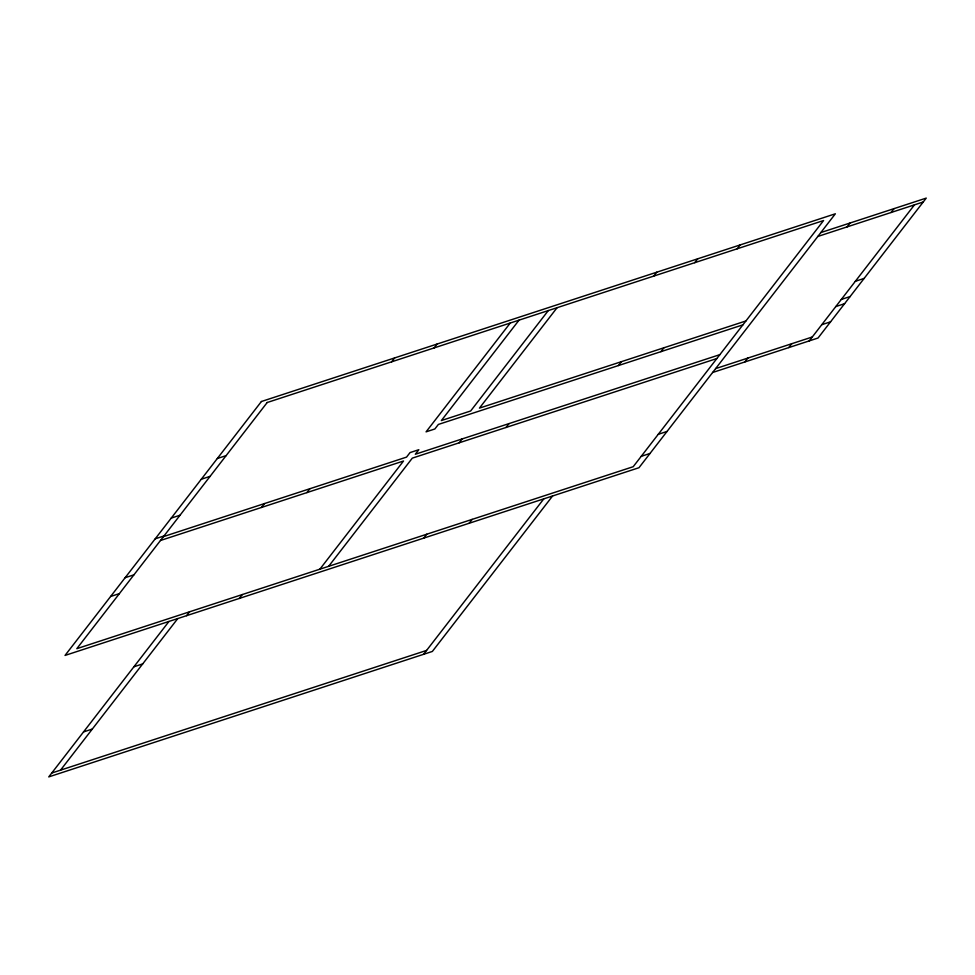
<?xml version="1.0" encoding="UTF-8"?>
<svg xmlns="http://www.w3.org/2000/svg" width="975" height="975" viewBox="0 0 975 975"><rect width="100%" height="100%" fill="white"/><g stroke="black" fill="none" stroke-linecap="round" stroke-linejoin="round"><path stroke-width="1.46" d="M168.98 621.428L48.75 776.904L432.352 651.446L552.593 495.97M261.507 507.451L264.517 503.563M60.535 770.14L177.767 618.564M186.554 615.688L189.564 611.8M391.645 361.81L394.656 357.923M306.893 492.607L309.904 488.719M239.265 598.455L242.275 594.567M434.107 347.929L437.117 344.041M319.873 569.181L403.528 461.004L160.485 540.491M510.242 323.03L426.075 431.852L434.862 428.976L438.372 424.442L742.913 324.846M328.66 566.304L412.315 458.128L716.857 358.532M519.029 320.153L441.37 420.554L470.657 410.987L548.303 310.574M557.091 307.698L479.444 408.111L745.912 320.958M459.176 442.808L462.174 438.921M506.025 427.489L509.023 423.601M423.747 538.115L426.758 534.227M653.725 276.096L656.736 272.208M469.133 523.27L472.144 519.383M694.724 262.689L697.734 258.802M618.455 365.552L621.465 361.664M423.577 654.31L543.806 498.847M737.185 248.808L740.196 244.92M660.916 351.658L663.926 347.77M847.104 226.882L850.115 222.995M744.827 361.957L747.837 358.081M891.028 212.526L894.038 208.638M788.751 347.6L791.761 343.712M809.25 340.897L914.465 204.86M820.828 232.574L926.25 198.096L818.037 338.02L712.615 372.499M817.83 236.462L923.24 201.983M217.327 458.506L226.115 455.63M201.301 479.237L210.076 476.361M855.343 281.3L864.13 278.423M171.234 518.103L180.022 515.227M841.315 299.435L850.102 296.558M835.807 306.564L844.594 303.688M155.208 538.834L163.995 535.957M163.495 536.603L406.538 457.117L410.048 452.583L418.836 449.707L415.326 454.24L719.867 354.644M821.779 324.699L830.566 321.823M715.626 368.611L812.26 337.009M125.141 577.7L133.928 574.823M110.614 596.481L119.401 593.617M658.247 434.314L667.034 431.45M641.209 456.337L649.996 453.472M133.916 666.778L142.703 663.902M83.533 731.92L92.32 729.056M51.76 773.017L426.575 650.422M261.41 401.505L65.032 655.432L638.978 467.72L835.356 213.793L261.41 401.505M267.187 402.517L76.818 648.68L633.202 466.708L823.57 220.545L267.187 402.517"/></g></svg>
